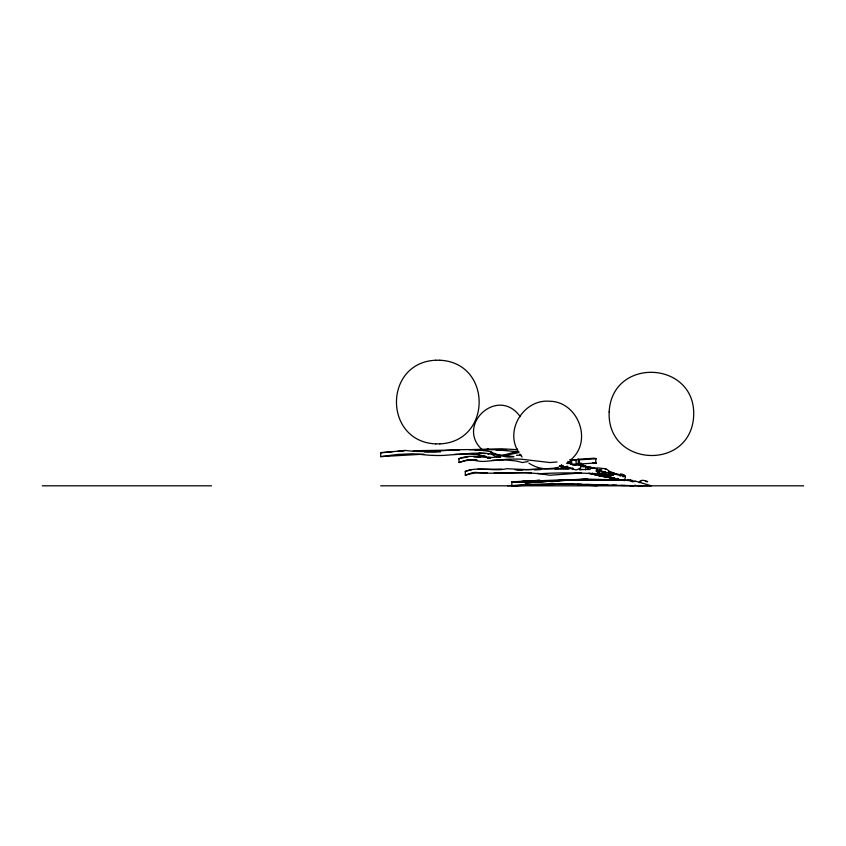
<?xml version="1.0" encoding="UTF-8"?>
<svg xmlns="http://www.w3.org/2000/svg" width="846" height="846" viewBox="0 0 846 846"><rect width="100%" height="100%" fill="white"/><g stroke="black" fill="none" stroke-linecap="round" stroke-linejoin="round"><path stroke-width="1.27" d="M559.576 465.765L561.078 466.664L561.511 464.623M585.591 469.752L586.236 466.685A9.507 1.375 11.9 0 0 585.041 465.723L576.528 463.619M587.695 468.885L588.15 466.833L591.714 467.648M613.963 478.413L614.397 478.857L597.445 475.156L598.365 471.074L597.139 470.408M599.751 469.488C607.174 474.098 595.489 482.167 599.751 469.488L601.95 469.974M604.446 473.369L604.911 471.328M605.26 477.017L605.535 472.11M620.097 476.224C618.775 471.529 626.59 475.822 625.437 476.541L606.963 472.417M623.185 476.922L623.65 474.87M623.291 480.359L624.517 480.634L625.437 476.541M631.275 480.856L630.651 480.158L630.45 480.866M586.236 466.685L583.285 466.865L580.441 465.808M571.801 458.892C592.856 439.835 577.353 401.173 549.329 401.247C524.393 399.079 504.925 429.197 517.921 450.971M516.018 449.786L517.022 448.835M639.259 482.749C639.936 477.081 652.203 483.457 645.868 481.374M490.733 452.198C497.882 454.514 505.601 458.289 513.945 456.629L485.699 453.297A156.373 156.373 0 0 0 471.063 453.35L443.484 455.412A140.14 140.14 0 0 1 423.825 454.746L417.607 454.101A89.168 89.168 0 0 0 411.727 453.805L397.631 454.439L380.7 456.629L380.7 452.599L392.777 451.669M575.1 472.565L574.593 472.903L575.28 473.03M467.986 456.914L458.955 458.553L458.955 462.55L467.024 459.886A17.946 17.946 0 0 1 470.154 459.727L478.55 461.091A37.594 37.594 0 0 0 484.25 461.419L507.018 459.272A156.373 156.373 0 0 1 521.654 459.219L549.9 462.55L557.006 461.99M471.92 469.541L465.3 471.243L465.3 475.24L472.237 472.755A19.934 19.934 0 0 1 475.653 472.385C496.644 474.701 517.794 471.127 538.849 473.792C563.626 472.227 588.816 472.766 613.35 475.24C603.737 476.478 582.693 466.336 607.957 472.925M576.496 459.97L569.908 459.801M465.3 471.529C478.297 465.987 493.038 471.92 506.701 468.705L528.2 469.678L550.069 468.515L569.231 469.001M596.102 458.786L579.172 459.812L577.67 459.272L594.632 458.204L596.134 458.744M596.335 462.963L579.404 463.989L577.892 463.449L581.424 463.164M632.089 481.776L636.033 481.321L651.42 485.816L638.466 485.773M572.805 468.261L571.885 468.43A5.309 0.761 11.9 0 1 568.956 468.145L566.312 466.971M458.955 458.818C471.645 452.959 485.498 459.864 498.706 456.523M558.635 467.108C548.832 470.492 537.506 468.991 528.919 463.153M518.82 452.578L505.326 455.434M597.202 469.953L598.534 470.683M562.928 465.332L562.548 465.786L563.605 466.506A7.212 1.047 11.9 0 0 565.149 467.108L571.97 468.864A5.436 0.783 11.9 0 0 573.937 469.308C576.993 470.989 577.659 468.441 579.88 469.054M501.741 455.571L513.025 452.557L518.905 451.944M602.479 484.462L596.43 485.816L569.993 483.944L511.83 485.816L511.83 481.765L526.55 481.205M528.052 461.535L522.405 462.55A66.993 66.993 0 0 0 514.41 460.784L504.755 459.938L492.319 460.266M500.504 455.825L495.069 456.142L491.262 454.154M567.254 466.093L566.651 466.558A11.844 1.713 11.9 0 0 567.032 466.981L570.088 468.219M580.451 465.755C585.199 465.184 576.084 464.962 574.794 465.215A5.436 0.783 11.9 0 1 572.827 464.771L567.899 462.889A11.844 1.713 11.9 0 1 567.507 462.466L570.68 462.18M579.584 469.847L580.314 469.942L581.043 465.818M579.383 464.147L584.459 465.691M640.232 481.956L641.057 481.839M380.7 452.896L405.054 450.389C433.977 454.471 463.1 445.567 491.78 452.028M580.938 473.009L549.9 475.24L537.39 473.316M635.61 485.202L634.817 485.202M487.666 458.13L490.828 457.855M590.392 468.409L598.154 467.923L605.577 468.737M596.166 469.107L597.435 469.096M497.131 457.242L499.658 456.988M616.544 474.098L613.625 473.485M496.919 457.316L500.621 456.967L496.729 457.316M602.394 476.383L601.855 476.298M606.17 472.925L602.405 472.131M597.424 474.638L596.303 474.458M525.789 482.907L540.605 481.723M507.6 485.816L533.773 484.24L564.176 483.954M511.83 485.816L555.452 483.944M580.927 472.692L575.735 473.03M538.712 481.871L587.748 479.227L620.16 479.841M498.083 457.295L500.504 457.115M564.62 466.971L564.377 466.981A4.135 0.603 11.9 0 1 563.32 466.939L559.597 466.167M487.381 458.141L489.993 457.95L488.375 458.056M435.753 360.237C383.375 362.522 383.375 441.601 435.753 443.886M439.857 443.886C492.235 441.601 492.235 362.522 439.857 360.237M540.784 469.572L534.661 469.942M556.034 480.623L554.606 480.729L571.822 479.745L524.996 482.865L553.591 480.845M571.6 463.682C567.01 464.2 577.564 465.649 576.517 463.946M525.429 481.342L567.042 479.608L630.577 480.19M490.669 457.972L487.962 458.098M397.874 451.352L404.261 450.971M570.553 459.547L576.528 459.907M592.697 462.508L596.367 462.921M571.526 460.298L571.833 464.475M552.893 480.866L583.18 479.566M487.73 458.13L490.31 457.993M380.7 456.629L423.846 454.143M454.524 454.429L468.8 454.016L478.455 454.862A66.993 66.993 0 0 1 486.45 456.629L480.591 455.74L476.954 454.207L479.301 453.075L485.509 453.593M579.224 459.812L579.521 463.989M474.997 450.009L495.354 449.681L506.68 450.41L495.354 449.681M517.657 449.681L501.086 448.771L469.393 449.66M554.119 468.737L568.491 468.652M555.209 468.695L558.92 468.547M487.116 449.015L488.544 448.962M609.543 472.766L608.834 472.1M608.739 476.848L607.513 476.732M528.274 481.48L511.83 481.966L531.796 481.511M459.505 449.966L413.282 450.728M435.764 360.237L439.846 360.237M439.846 443.886L435.764 443.886M540.763 469.234L517.096 469.847M477.694 469.34L501.699 469.107M440.512 451.891L424.491 451.976M531.669 481.522L511.83 481.723L527.682 481.459M550.069 468.515L557.588 468.398M511.83 481.744L528.105 481.49M605.049 480.073L617.654 479.936M516.483 455.264L521.39 455.211M590.18 469.467L581.117 469.541L582.164 469.604M42.3 485.816L211.5 485.816M380.7 485.816L803.7 485.816M503.169 473.126L525.07 472.607A129.914 129.914 0 0 1 531.14 472.808M582.365 479.566L609.945 480.105M426.976 451.563L436.557 451.605M502.619 473.126L494.127 472.872M559.946 483.954L572.901 484.06M480.168 457.136L473.887 457.02M550.556 481.638L553.157 481.681M629.741 485.646L642.696 485.773M487.328 472.628L476.858 472.903A50.707 50.707 0 0 0 465.289 475.209M568.671 484.06L581.625 484.229M621.017 485.456L633.971 485.646M515.119 469.763L522.532 469.942M577.395 484.229L607.798 484.959M627.362 480.179L632.216 480.306M612.293 485.223L625.247 485.456M586.119 484.451L616.523 485.223M585.115 466.432L590.571 467.246A30.562 4.177 12.6 0 1 594.093 468.028L595.002 468.24M598.894 479.597L598.037 479.566L609.68 480.094M487.751 457.221L490.194 457.305M597.202 470.365L598.365 470.545L597.297 470.143A4.336 0.592 12.6 0 1 596.885 469.995M476.351 459.938L476.975 459.97M496.94 449.786L518.672 451.859M621.45 479.946L635.558 481.237M620.499 474.796L608.76 472.184M597.562 469.953L598.577 470.133M579.922 464.877L578.791 464.644M483.225 450.516L483.838 450.59M596.864 474.299L596.123 474.183L596.885 474.553M487.74 453.974L488.914 454.175M567.962 461.609L569.517 461.905A30.329 4.389 11.9 0 1 570.553 462.117M590.096 467.806L591.714 468.134A26.49 3.627 12.6 0 1 592.422 468.293M560.581 466.516L563.32 466.939L562.886 466.548M596.631 474.5L595.066 474.141M593.173 474.257L592.919 473.57M564.293 466.569L566.809 467.087M588.15 466.833L587.621 466.759L589.028 468.261M620.478 474.162L620.594 474.775M568.036 467.352L569.273 467.605M561.078 466.664L564.842 467.404L564.049 466.569M573.091 469.054L571.251 468.229M559.703 466.506L569.326 468.272M582.418 465.649L583.423 465.734M609.85 477.916L610.41 477.99L610.029 477.546M573.207 468.515L572.224 468.25M594.527 468.261L593.363 468.25M586.564 467.119L588.055 467.457M609.628 472.301L610.59 472.512M612.028 472.84L613.699 473.316M611.922 473.115L612.948 473.337M598.365 471.074L599.391 471.296M598.831 473.57L599.433 473.707M605.916 475.843L607.84 476.277M609.765 476.7L611.69 477.133M613.614 477.556L614.577 477.779M617.464 478.424L618.426 478.635M592.369 473.348L593.131 473.517M596.187 474.204L597.456 474.617M599.338 474.944L600.861 475.293M603.156 475.801L604.689 476.139L603.494 475.896M604.816 476.235L622.053 480.084M589.747 473.379L596.546 474.902M588.456 473.305L604.689 476.933M598.714 475.05L600.248 475.315M597.445 475.156L596.229 474.49M589.757 473.496L589.355 473.379M579.298 468.261L579.859 468.388M586.754 467.235L587.41 467.394M561.416 465.945L560.56 465.734M607.005 477.281L605.895 476.732M613.773 473.982L614.577 474.183M598.799 471.391L596.916 470.894M568.385 461.726L570.712 462.371M576.729 463.513L577.966 463.851M589.895 467.404L586.257 466.484A30.562 4.177 12.6 0 0 584.85 466.178M568.068 463.619L566.492 463.164M568.47 467.415L569.633 467.785M609.554 471.941L616.586 474.056M608.824 471.37L612.641 472.586A7.508 1.026 12.6 0 1 613.963 473.221L614.281 473.517A4.124 0.56 12.6 0 1 613.741 473.739M601.051 475.304L600.311 474.976M591.121 467.753L592.718 468.261M591.777 467.658L592.634 468.272M567.137 467.468L568.924 467.923M573.08 464.158L575.153 464.137M579.076 464.19L580.049 464.528A7.339 1.058 11.9 0 1 580.864 464.845M597.096 474.479L596.377 474.236A4.336 0.592 12.6 0 1 595.584 473.908L594.981 473.527A5.15 0.709 12.6 0 1 594.907 473.358M599.021 475.145L599.835 475.833L594.357 474.479A7.223 0.983 12.6 0 1 592.348 473.686L591.862 473.39M606.265 468.959L609.057 470.947L609.363 472.713A65.925 5.721 29.6 0 1 608.337 473.147M482.262 449.786C455.053 425.147 498.093 385.406 520.216 416.676M579.362 464.2L580.039 464.856M623.83 479.513L624.369 480.042M605.44 472.131L606.201 472.882M522.067 457.052L519.825 454.122M595.679 458.849L595.912 463.026M578.114 459.167L578.347 463.344M575.978 460.044L576.211 464.221M570.278 459.568L570.511 463.745M458.944 462.508A50.654 50.654 0 0 1 476.351 459.78M593.628 473.654A26.078 3.564 12.6 0 1 592.179 473.326M577.025 472.861A49.036 1.163 -7.7 0 1 577.681 472.724M605.112 468.991A96.053 17.227 -26.1 0 1 605.852 469.181M609.173 411.833C606.593 467.087 690.77 471.476 693.667 415.978C696.247 360.724 612.07 356.335 609.173 411.833M526.149 481.184L511.83 482.273L539.843 480.317L526.149 481.184M587.748 479.227L570.024 479.83L587.748 479.227M532.229 481.501L528.359 481.575L532.166 481.511M581.858 479.502L566.725 479.693L613.583 479.756L581.858 479.502"/></g></svg>
